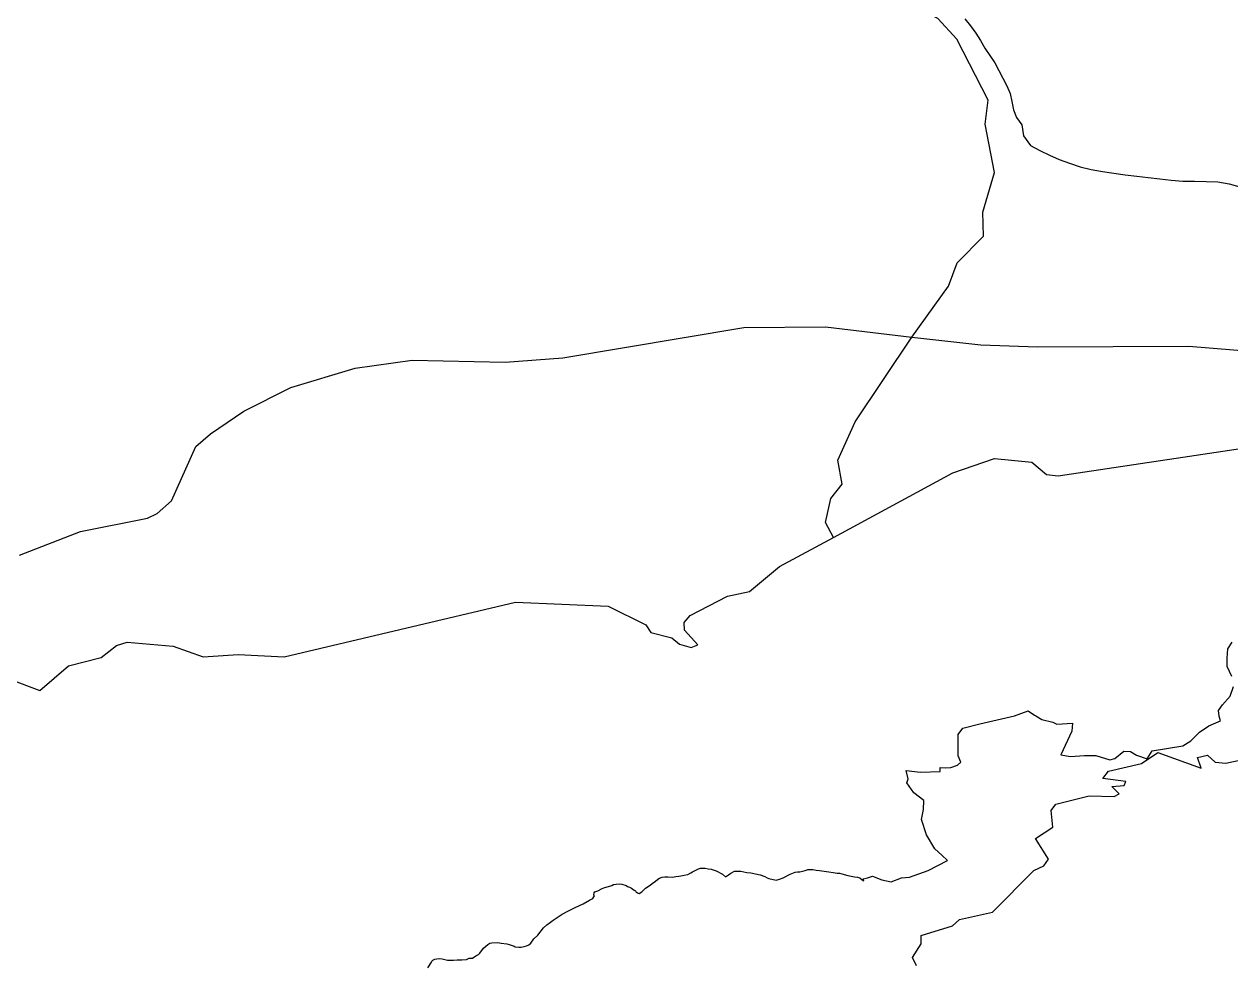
# Model space of a CAD drawing. Header units: metres. Extents: x 13.21 to 19.52, y 42.14 to 46.62.
# Drawn here: x 15.2707 to 15.5378, y 45.7755 to 45.9838 of the extents above; entities that cross this region are included whole.
import ezdxf

# ---------------------------------------------------------------- set-up
doc = ezdxf.new("R2010")
doc.units = ezdxf.units.M
doc.header["$MEASUREMENT"] = 0
for name, color, linetype in [('CESTE', 5, 'Continuous'), ('hr', 9, 'Continuous'), ('PRUGE', 7, 'Continuous')]:
    doc.layers.add(name, color=color, linetype=linetype)

msp = doc.modelspace()

# ---------------------------------------------------------------- linework, layer by layer
at = {"layer": 'CESTE'}
for points in [[(15.4672, 45.91449), (15.47532, 45.92572), (15.47723, 45.93093), (15.48308, 45.93684), (15.48294, 45.9421), (15.48549, 45.95089), (15.48344, 45.96159), (15.48409, 45.96691), (15.47716, 45.98044), (15.47295, 45.98498), (15.46875, 45.98707), (15.46144, 45.98887), (15.44891, 45.98714), (15.43398, 45.98975), (15.42376, 45.98955), (15.4139, 45.98751), (15.40627, 45.98841), (15.3965, 45.98617), (15.38238, 45.99048), (15.36695, 45.99142), (15.3551, 45.99484), (15.34517, 45.99503)], [(15.2697, 45.86621), (15.28318, 45.87148), (15.29805, 45.87438), (15.30017, 45.87543), (15.30332, 45.87826), (15.30871, 45.89025), (15.31194, 45.89304), (15.31935, 45.89805), (15.32977, 45.90333), (15.34397, 45.90759), (15.35659, 45.90938), (15.37719, 45.9089), (15.39, 45.9099), (15.43006, 45.91662), (15.44812, 45.91679), (15.4672, 45.91449)], [(15.4499, 45.87011), (15.44811, 45.87342), (15.44932, 45.87876), (15.45179, 45.88195), (15.45085, 45.88723), (15.45465, 45.89576), (15.4672, 45.91449)], [(15.4672, 45.91449), (15.48249, 45.9128), (15.495, 45.91231)], [(15.495, 45.91231), (15.52851, 45.91245), (15.54383, 45.9112), (15.55614, 45.90852), (15.57033, 45.90421), (15.58675, 45.89511)], [(15.49377, 45.88678), (15.49706, 45.88409), (15.49962, 45.8838), (15.56515, 45.89359), (15.57027, 45.89399), (15.58048, 45.89336), (15.58675, 45.89511)], [(15.4499, 45.87011), (15.47631, 45.88446), (15.4855, 45.88758), (15.49377, 45.88678)], [(15.26737, 45.83884), (15.27421, 45.83628), (15.28057, 45.84172), (15.28777, 45.84354), (15.29115, 45.84618), (15.2935, 45.84698), (15.30368, 45.84607), (15.31038, 45.84369), (15.31807, 45.84422), (15.3283, 45.84372), (15.37946, 45.85578), (15.4, 45.85493), (15.40835, 45.8508), (15.40946, 45.84911), (15.41412, 45.84794), (15.41578, 45.8465), (15.41839, 45.84579), (15.41984, 45.84637), (15.4169, 45.84962), (15.41679, 45.85134), (15.41815, 45.85286), (15.42641, 45.85717), (15.43128, 45.85819), (15.43793, 45.86368), (15.4499, 45.87011)], [(15.49419, 45.79641), (15.49644, 45.79745), (15.4975, 45.79893), (15.49458, 45.80348), (15.4984, 45.80603), (15.49804, 45.8097), (15.49907, 45.81109), (15.50644, 45.81292), (15.51199, 45.81279), (15.5131, 45.81337), (15.51151, 45.81503), (15.51425, 45.81524), (15.51462, 45.81608), (15.50949, 45.81678), (15.51076, 45.81839), (15.51804, 45.82007), (15.52168, 45.82254), (15.53126, 45.81906), (15.53046, 45.8214), (15.53265, 45.82192), (15.53435, 45.82037), (15.53672, 45.82019), (15.54179, 45.82128)], [(15.46827, 45.77533), (15.46736, 45.77712), (15.46931, 45.78018), (15.4693, 45.78199), (15.47619, 45.78413), (15.47776, 45.78557), (15.48508, 45.78719), (15.49419, 45.79641)]]:
    msp.add_lwpolyline(points, dxfattribs=at)
at = {"layer": 'hr'}
for points in [[(15.53805, 45.83937), (15.53701, 45.84158), (15.537, 45.8434), (15.53718, 45.84551), (15.53812, 45.84695)], [(15.36011, 45.77483), (15.36093, 45.77613), (15.36096, 45.77633), (15.36118, 45.77659), (15.36164, 45.77676), (15.36208, 45.77687), (15.36264, 45.77693), (15.36329, 45.77686), (15.36446, 45.77657), (15.36507, 45.77654), (15.36573, 45.77653), (15.36656, 45.77667), (15.36763, 45.77661), (15.36863, 45.77673), (15.36922, 45.777), (15.36997, 45.77702), (15.37068, 45.77751), (15.37129, 45.77782), (15.37162, 45.77811), (15.37244, 45.77922), (15.37335, 45.78005), (15.37381, 45.78034), (15.37426, 45.78042), (15.37558, 45.78045), (15.37633, 45.78036), (15.37759, 45.78016), (15.3781, 45.78002), (15.37916, 45.77964), (15.37942, 45.77953), (15.38019, 45.77941), (15.38077, 45.77944), (15.3814, 45.77956), (15.38192, 45.77971), (15.38242, 45.77999), (15.38288, 45.78035), (15.38358, 45.78126), (15.38445, 45.7821), (15.38572, 45.78369), (15.38646, 45.78438), (15.38721, 45.78499), (15.38783, 45.78542), (15.38981, 45.78671), (15.39108, 45.78741), (15.39266, 45.78822), (15.3945, 45.78905), (15.39587, 45.78983), (15.39661, 45.79021), (15.39686, 45.79059), (15.39695, 45.79081), (15.39685, 45.79105), (15.39693, 45.79148), (15.39703, 45.79169), (15.39772, 45.79192), (15.39868, 45.79243), (15.39901, 45.79258), (15.40079, 45.79309), (15.4012, 45.79329), (15.40177, 45.79342), (15.40256, 45.79343), (15.40301, 45.79338), (15.404, 45.79306), (15.40429, 45.79289), (15.40471, 45.79274), (15.40515, 45.79249), (15.40545, 45.79228), (15.40572, 45.79202), (15.40602, 45.79191), (15.40619, 45.79165), (15.40639, 45.79151), (15.40664, 45.79139), (15.40689, 45.79133), (15.40743, 45.79168), (15.40776, 45.79197), (15.40829, 45.79251), (15.40911, 45.79301), (15.40937, 45.79325), (15.41002, 45.79376), (15.41039, 45.79398), (15.41101, 45.7945), (15.41138, 45.79474), (15.41196, 45.79494), (15.41254, 45.79499), (15.41319, 45.795), (15.41427, 45.79494), (15.41498, 45.79511), (15.41564, 45.79519), (15.41609, 45.79523), (15.41679, 45.7954), (15.41761, 45.79551), (15.41832, 45.79586), (15.41869, 45.79615), (15.41957, 45.79653), (15.41996, 45.79681), (15.42042, 45.7969), (15.42095, 45.79696), (15.42149, 45.79693), (15.42215, 45.79679), (15.42282, 45.7967), (15.42393, 45.79634), (15.42534, 45.7956), (15.42595, 45.79499), (15.42665, 45.79542), (15.42715, 45.79581), (15.42798, 45.79623), (15.42938, 45.79626), (15.43073, 45.79594), (15.43161, 45.79586), (15.43363, 45.79542), (15.4347, 45.79508), (15.43516, 45.79482), (15.4356, 45.79464), (15.43717, 45.7943), (15.43795, 45.79447), (15.43875, 45.79479), (15.44031, 45.79559), (15.44142, 45.79603), (15.44191, 45.79608), (15.44241, 45.79608), (15.44362, 45.7964), (15.44406, 45.79655), (15.44419, 45.79663), (15.44476, 45.79666), (15.4453, 45.79663), (15.44601, 45.79651), (15.44679, 45.79643), (15.44881, 45.79608), (15.4498, 45.79597), (15.45068, 45.79582), (15.45121, 45.79581), (15.45174, 45.7957), (15.45306, 45.7953), (15.4538, 45.79513), (15.45455, 45.79498), (15.45521, 45.79492), (15.45574, 45.7948), (15.45619, 45.79437), (15.45659, 45.79413), (15.45644, 45.79456), (15.45713, 45.79473), (15.4574, 45.7948), (15.45849, 45.79518), (15.4606, 45.79431), (15.46263, 45.79393), (15.46493, 45.79477), (15.46669, 45.79496), (15.47081, 45.79644), (15.47515, 45.79865), (15.47384, 45.79982), (15.47231, 45.80119), (15.47044, 45.80431), (15.46936, 45.80772), (15.46978, 45.80989), (15.46985, 45.81192), (15.46763, 45.81362), (15.46608, 45.81581), (15.46643, 45.81668), (15.46598, 45.81851), (15.46917, 45.81818), (15.47348, 45.81835), (15.47346, 45.8192), (15.47476, 45.81912), (15.47584, 45.81921), (15.47734, 45.81975), (15.47805, 45.82036), (15.47751, 45.82177), (15.47748, 45.82651), (15.4785, 45.8279), (15.48224, 45.82891), (15.48992, 45.83067), (15.49299, 45.83175), (15.49437, 45.83078), (15.49467, 45.83061), (15.49601, 45.82986), (15.49843, 45.82923), (15.49933, 45.82877), (15.50281, 45.82902), (15.50264, 45.82727), (15.50023, 45.82203), (15.50233, 45.82162), (15.50542, 45.82183), (15.50796, 45.82183), (15.51104, 45.82088), (15.51215, 45.82121), (15.51417, 45.82282), (15.51565, 45.82273), (15.51698, 45.82195), (15.5193, 45.82111), (15.52043, 45.82292), (15.52722, 45.82404), (15.52899, 45.82508), (15.53086, 45.82703), (15.53296, 45.82846), (15.53554, 45.82955), (15.53525, 45.83058), (15.5351, 45.83182), (15.53597, 45.83309), (15.5377, 45.83498), (15.5384, 45.83712)]]:
    msp.add_lwpolyline(points, dxfattribs=at)
at = {"layer": 'PRUGE'}
msp.add_lwpolyline([(15.47897, 45.98493), (15.48024, 45.98336), (15.48138, 45.98175), (15.48242, 45.98011), (15.4834, 45.97844), (15.48449, 45.97681), (15.48557, 45.97517), (15.48645, 45.97348), (15.48738, 45.9718), (15.48827, 45.97011), (15.489, 45.96839), (15.48936, 45.96661), (15.48971, 45.96482), (15.49039, 45.96308), (15.49157, 45.96148), (15.49197, 45.95901), (15.49346, 45.95687), (15.49558, 45.95582), (15.49766, 45.95475), (15.49985, 45.9538), (15.50215, 45.95298), (15.50446, 45.95217), (15.50688, 45.95155), (15.50939, 45.95112), (15.51191, 45.95074), (15.51444, 45.95039), (15.51699, 45.95008), (15.51954, 45.9498), (15.52208, 45.9495), (15.52463, 45.94919), (15.5272, 45.94903), (15.52977, 45.94897), (15.53236, 45.94895), (15.53494, 45.94883), (15.53745, 45.94844), (15.53985, 45.94776)], dxfattribs=at)

doc.saveas('drawing.dxf')
